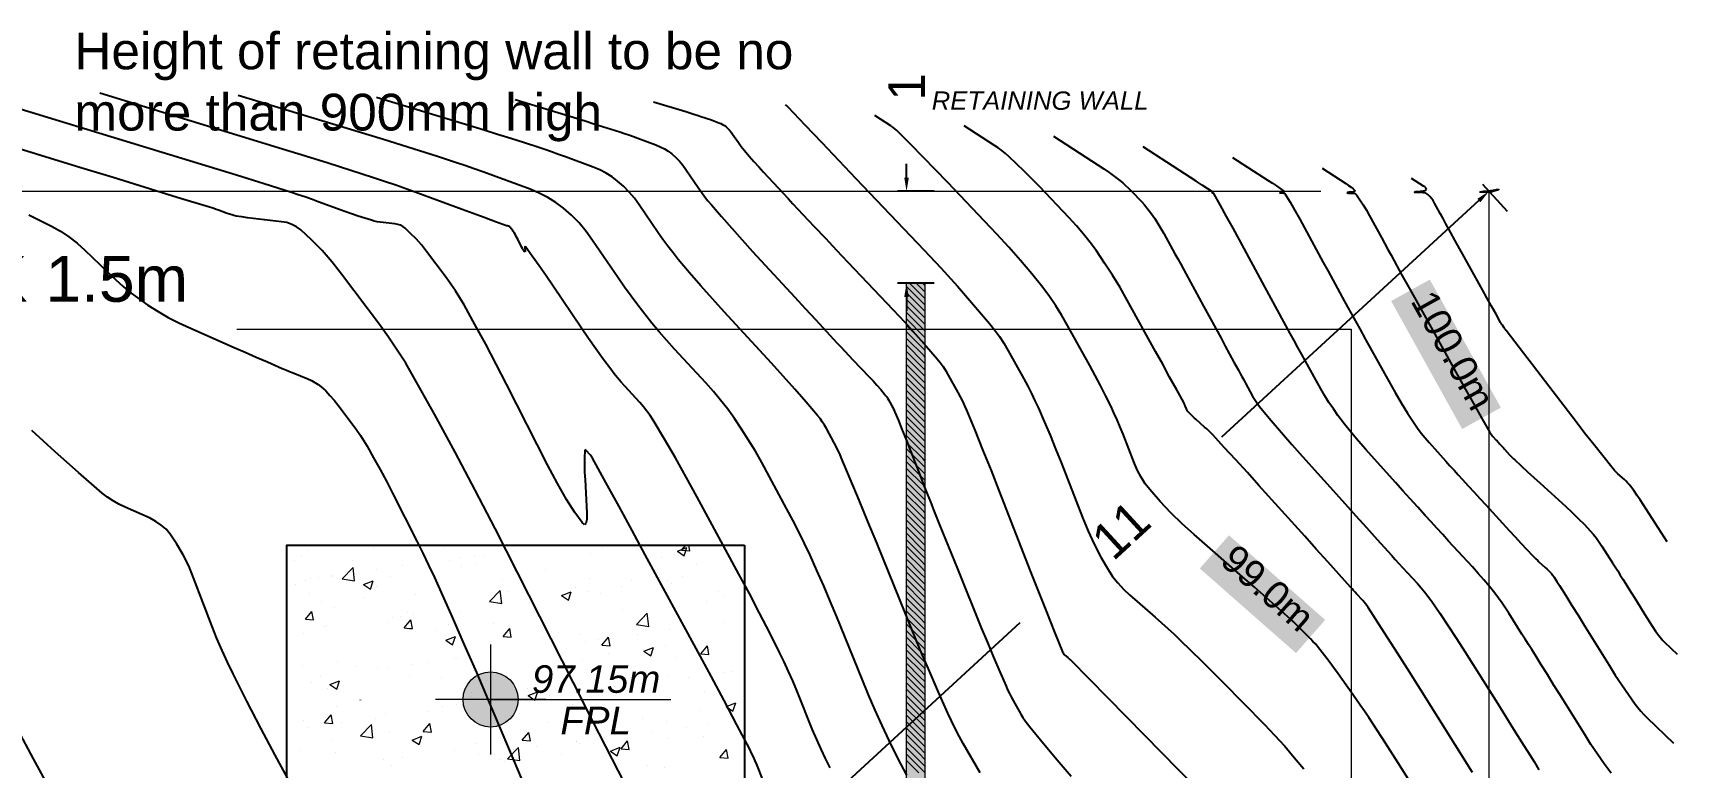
# Model space of a CAD drawing. Header units: metres. Extents: x -23 to 139, y -11 to 42.
# Drawn here: x 21.26 to 39.16, y 16.25 to 24.25 of the extents above; entities that cross this region are included whole.
import ezdxf

# ---------------------------------------------------------------- set-up
doc = ezdxf.new("R2010")
doc.units = ezdxf.units.M
doc.header["$LTSCALE"] = 96
doc.header["$MEASUREMENT"] = 0
doc.linetypes.add('Dash', pattern=[0.225, 0.15, -0.075])
doc.linetypes.add('Dash-Dot', pattern=[0.7, 0.4, -0.1, 0.1, -0.1])
for name, color, linetype, lineweight, true_color in [('01 Site Set - SITE LAYOUT', 7, 'Continuous', 18, 0x000000), ('CAD LAYER Presentation', 7, 'Continuous', 25, 0x000000), ('CAD LAYER Site', 7, 'Continuous', 25, 0x000000), ('Dimensions_ Site 1_200', 7, 'Continuous', 18, 0x000000), ('Terrain_ Boundary Setbacks', 1, 'Dash', 18, 0xff0000), ('Terrain_ Broundary CAD', 7, 'Dash-Dot', 18, 0x008000), ('Terrain_ Elevation Data', 9, 'Dash', 25, 0x808080), ('Walls_  Normal RETAINING', 7, 'Continuous', 0, 0x000000)]:
    doc.layers.add(name, color=color, linetype=linetype, lineweight=lineweight, true_color=true_color)
doc.dimstyles.new('DimensionStyle', dxfattribs={"dimtxt": 40, "dimasz": 150, "dimexe": 10, "dimexo": 3, "dimgap": 1.25, "dimtad": 1, "dimdec": 0, "dimzin": 12, "dimdsep": 46, "dimtxsty": 'Standard', "dimcen": 0.09, "dimadec": 0, "dimazin": 0, "dimtfac": 1, "dimtdec": 4, "dimtofl": 0, "dimtmove": 0, "dimatfit": 3, "dimfxl": 30, "dimfxlon": 1, "dimfrac": 2, "dimtolj": 1, "dimtzin": 0, "dimarcsym": 0})

# ---------------------------------------------------------------- blocks, each defined once
blk = doc.blocks.new('*D20')
at = {"layer": 'Defpoints', "color": 0, "transparency": 16777216}
for p in [(37.314, 22.301), (28.893, 15.37), (29.096, 15.149)]:
    blk.add_point(p, dxfattribs=at)
at = {"layer": 'Dimensions_ Site 1_200', "color": 0, "lineweight": -2, "transparency": 16777216}
for p, q in [((37.314, 22.301), (37.044, 22.595)), ((37.001, 22.42), (34.199, 19.843)), ((29.206, 15.251), (32.008, 17.828)), ((28.893, 15.37), (29.163, 15.076))]:
    blk.add_line(p, q, dxfattribs=at)
at = {"layer": 'Dimensions_ Site 1_200', "color": 0, "transparency": 16777216}
for points in [[(37.018, 22.402), (36.984, 22.438), (37.111, 22.522)], [(29.189, 15.269), (29.223, 15.233), (29.096, 15.149)]]:
    blk.add_solid(points, dxfattribs=at)
at = {"layer": 'Dimensions_ Site 1_200', "color": 0, "transparency": 16777216, "insert": (33.104, 18.835), "char_height": 0.4, "attachment_point": 5, "rotation": 42.6052}
blk.add_mtext('\\A1;11', dxfattribs=at)
blk = doc.blocks.new('*D27')
at = {"layer": 'Defpoints', "color": 0, "transparency": 16777216}
for p in [(30.771, 22.521), (31.071, 22.521), (31.071, 21.521)]:
    blk.add_point(p, dxfattribs=at)
at = {"layer": 'Dimensions_ Site 1_200', "color": 0, "lineweight": -2, "transparency": 16777216}
for p, q in [((30.771, 22.671), (30.771, 22.821)), ((31.071, 22.521), (30.671, 22.521)), ((31.071, 21.521), (30.671, 21.521)), ((30.771, 21.371), (30.771, 21.221))]:
    blk.add_line(p, q, dxfattribs=at)
at = {"layer": 'Dimensions_ Site 1_200', "color": 0, "transparency": 16777216}
for points in [[(30.746, 22.671), (30.796, 22.671), (30.771, 22.521)], [(30.796, 21.371), (30.746, 21.371), (30.771, 21.521)]]:
    blk.add_solid(points, dxfattribs=at)
at = {"layer": 'Dimensions_ Site 1_200', "color": 0, "transparency": 16777216, "insert": (30.771, 23.658), "char_height": 0.4, "attachment_point": 5, "rotation": 90}
blk.add_mtext('\\A1;1', dxfattribs=at)

msp = doc.modelspace()

# ---------------------------------------------------------------- linework, layer by layer
at = {"layer": '01 Site Set - SITE LAYOUT', "color": 18, "true_color": 0x000000, "transparency": 33554687}
for p, q in [((26.243, 17.589), (26.243, 16.389)), ((26.843, 16.989), (25.643, 16.989)), ((26.243, 16.989), (28.205, 16.989))]:
    msp.add_line(p, q, dxfattribs=at)
msp.add_circle((26.243, 16.989), 0.3, dxfattribs=at)
at = {"layer": '01 Site Set - SITE LAYOUT', "color": 7, "true_color": 0xffffff, "transparency": 33554687}
for points in [[(26.243, 16.989), (26.093, 17.249), (25.983, 17.139), (26.031, 17.202)], [(26.243, 16.989), (26.243, 17.289), (26.093, 17.249), (26.165, 17.279)], [(26.243, 16.989), (25.983, 17.139), (25.943, 16.989), (25.953, 17.067)], [(26.243, 16.989), (26.243, 16.689), (26.393, 16.73), (26.32, 16.7)], [(26.243, 16.989), (26.393, 16.73), (26.502, 16.839), (26.455, 16.777)], [(26.243, 16.989), (26.502, 16.839), (26.543, 16.989), (26.532, 16.912)]]:
    msp.add_solid(points, dxfattribs=at)
at = {"layer": '01 Site Set - SITE LAYOUT', "color": 18, "true_color": 0x000000, "transparency": 33554687}
for points in [[(26.243, 16.989), (26.393, 17.249), (26.243, 17.289), (26.32, 17.279)], [(26.243, 16.989), (26.502, 17.139), (26.393, 17.249), (26.455, 17.202)], [(26.243, 16.989), (26.543, 16.989), (26.502, 17.139), (26.532, 17.067)], [(26.243, 16.989), (25.943, 16.989), (25.983, 16.839), (25.953, 16.912)], [(26.243, 16.989), (25.983, 16.839), (26.093, 16.73), (26.031, 16.777)], [(26.243, 16.989), (26.093, 16.73), (26.243, 16.689), (26.165, 16.7)]]:
    msp.add_solid(points, dxfattribs=at)
at = {"layer": 'CAD LAYER Presentation', "color": 9, "lineweight": 0, "true_color": 0xb9b9b9, "transparency": 33554687}
for p, q in [((24.33, 18.669), (24.33, 18.669)), ((24.963, 18.669), (24.963, 18.669)), ((24.972, 18.647), (24.972, 18.647)), ((25.685, 18.669), (25.685, 18.669)), ((25.739, 18.635), (25.739, 18.635)), ((25.881, 18.669), (25.881, 18.669)), ((26.228, 18.669), (26.228, 18.669)), ((26.86, 18.669), (26.86, 18.669)), ((27.029, 18.669), (27.029, 18.669)), ((27.18, 18.669), (27.18, 18.669)), ((27.46, 18.644), (27.46, 18.644)), ((27.958, 18.669), (27.958, 18.669)), ((28.276, 18.603), (28.381, 18.643)), ((28.322, 18.614), (28.369, 18.669)), ((28.351, 18.552), (28.381, 18.643)), ((28.412, 18.606), (28.4, 18.669)), ((28.676, 18.669), (28.676, 18.669)), ((28.756, 18.618), (28.756, 18.618)), ((28.758, 18.669), (28.758, 18.669)), ((24.026, 18.466), (24.026, 18.466)), ((24.026, 18.435), (24.026, 18.435)), ((24.105, 18.497), (24.105, 18.497)), ((24.187, 18.559), (24.187, 18.559)), ((24.187, 18.559), (24.187, 18.559)), ((24.258, 18.614), (24.258, 18.614)), ((24.74, 18.498), (24.74, 18.498)), ((25.288, 18.446), (25.288, 18.446)), ((25.801, 18.507), (25.801, 18.507)), ((25.906, 18.529), (25.906, 18.529)), ((25.923, 18.435), (25.923, 18.435)), ((26.073, 18.551), (26.073, 18.551)), ((26.094, 18.473), (26.094, 18.473)), ((26.176, 18.557), (26.176, 18.557)), ((26.496, 18.599), (26.496, 18.599)), ((27.326, 18.576), (27.326, 18.576)), ((28.1, 18.539), (28.1, 18.539)), ((28.276, 18.603), (28.351, 18.552)), ((28.322, 18.614), (28.412, 18.606)), ((28.481, 18.457), (28.481, 18.457)), ((29.006, 18.459), (29.006, 18.459)), ((24.026, 18.298), (24.026, 18.298)), ((24.225, 18.283), (24.225, 18.283)), ((24.285, 18.308), (24.285, 18.308)), ((24.371, 18.319), (24.371, 18.319)), ((24.514, 18.338), (24.514, 18.338)), ((24.514, 18.338), (24.514, 18.338)), ((24.523, 18.332), (24.523, 18.332)), ((24.523, 18.332), (24.523, 18.332)), ((24.629, 18.302), (24.746, 18.424)), ((24.629, 18.302), (24.763, 18.282)), ((24.763, 18.281), (24.746, 18.424)), ((24.86, 18.239), (24.965, 18.279)), ((24.935, 18.189), (24.965, 18.279)), ((24.996, 18.401), (24.996, 18.401)), ((25.153, 18.33), (25.153, 18.33)), ((26.376, 18.298), (26.376, 18.298)), ((26.846, 18.406), (26.846, 18.406)), ((27.321, 18.301), (27.321, 18.301)), ((27.78, 18.287), (27.78, 18.287)), ((28.172, 18.28), (28.172, 18.28)), ((28.327, 18.331), (28.327, 18.331)), ((29.006, 18.39), (29.006, 18.39)), ((29.006, 18.374), (29.006, 18.374)), ((24.117, 18.24), (24.117, 18.24)), ((24.271, 18.138), (24.271, 18.138)), ((24.858, 18.104), (24.858, 18.104)), ((24.858, 18.104), (24.858, 18.104)), ((24.86, 18.239), (24.935, 18.189)), ((25.004, 18.215), (25.004, 18.215)), ((25.429, 18.131), (25.429, 18.131)), ((26.23, 18.054), (26.347, 18.176)), ((26.364, 18.033), (26.347, 18.176)), ((26.435, 18.161), (26.435, 18.161)), ((27.016, 18.119), (27.121, 18.159)), ((27.016, 18.119), (27.091, 18.069)), ((27.091, 18.069), (27.121, 18.159)), ((27.162, 18.204), (27.162, 18.204)), ((27.297, 18.165), (27.297, 18.165)), ((27.442, 18.145), (27.442, 18.145)), ((27.673, 18.214), (27.673, 18.214)), ((28.212, 18.25), (28.212, 18.25)), ((28.72, 18.165), (28.72, 18.165)), ((28.789, 18.12), (28.789, 18.12)), ((24.026, 17.95), (24.026, 17.95)), ((24.227, 17.862), (24.299, 17.948)), ((24.317, 17.854), (24.299, 17.948)), ((24.4, 18.059), (24.4, 18.059)), ((24.543, 17.991), (24.543, 17.991)), ((25.341, 17.936), (25.341, 17.936)), ((25.406, 17.916), (25.406, 17.916)), ((25.782, 17.965), (25.782, 17.965)), ((25.905, 17.936), (25.905, 17.936)), ((26.23, 18.054), (26.364, 18.033)), ((26.35, 18.04), (26.35, 18.04)), ((26.662, 18.032), (26.662, 18.032)), ((27.681, 17.972), (27.681, 17.972)), ((27.831, 17.806), (27.948, 17.927)), ((27.964, 17.785), (27.948, 17.927)), ((28.594, 18.058), (28.594, 18.058)), ((29.006, 17.983), (29.006, 17.983)), ((24.026, 17.821), (24.026, 17.821)), ((24.026, 17.734), (24.026, 17.734)), ((24.227, 17.862), (24.317, 17.854)), ((24.436, 17.78), (24.436, 17.78)), ((24.458, 17.791), (24.458, 17.791)), ((25.135, 17.83), (25.135, 17.83)), ((25.18, 17.886), (25.18, 17.886)), ((25.18, 17.886), (25.18, 17.886)), ((25.265, 17.897), (25.265, 17.897)), ((25.303, 17.768), (25.321, 17.79)), ((25.303, 17.768), (25.361, 17.763)), ((25.321, 17.79), (25.375, 17.854)), ((25.361, 17.763), (25.392, 17.76)), ((25.392, 17.76), (25.375, 17.854)), ((25.657, 17.735), (25.657, 17.735)), ((25.789, 17.802), (25.789, 17.802)), ((26.275, 17.817), (26.275, 17.817)), ((26.379, 17.674), (26.451, 17.76)), ((26.468, 17.666), (26.451, 17.76)), ((27.831, 17.806), (27.964, 17.785)), ((28.193, 17.751), (28.193, 17.751)), ((28.794, 17.822), (28.794, 17.822)), ((29.006, 17.889), (29.006, 17.889)), ((24.206, 17.706), (24.206, 17.706)), ((25.756, 17.635), (25.861, 17.675)), ((25.756, 17.635), (25.83, 17.585)), ((25.83, 17.585), (25.861, 17.675)), ((26.379, 17.674), (26.468, 17.666)), ((26.813, 17.662), (26.813, 17.662)), ((26.903, 17.573), (26.903, 17.573)), ((27.215, 17.695), (27.215, 17.695)), ((27.278, 17.623), (27.278, 17.623)), ((27.423, 17.645), (27.423, 17.645)), ((27.455, 17.579), (27.527, 17.666)), ((27.455, 17.579), (27.544, 17.572)), ((27.544, 17.572), (27.527, 17.666)), ((27.846, 17.697), (27.846, 17.697)), ((27.911, 17.515), (28.017, 17.555)), ((27.986, 17.465), (28.017, 17.555)), ((28.149, 17.576), (28.149, 17.576)), ((28.53, 17.485), (28.603, 17.572)), ((28.585, 17.566), (28.585, 17.566)), ((28.62, 17.477), (28.603, 17.571)), ((24.026, 17.514), (24.026, 17.514)), ((24.026, 17.465), (24.026, 17.465)), ((24.573, 17.399), (24.573, 17.399)), ((25.387, 17.374), (25.387, 17.374)), ((25.559, 17.396), (25.559, 17.396)), ((25.846, 17.434), (25.846, 17.434)), ((25.846, 17.434), (25.846, 17.434)), ((25.887, 17.437), (25.887, 17.437)), ((26.242, 17.486), (26.242, 17.486)), ((27.248, 17.416), (27.248, 17.416)), ((27.531, 17.493), (27.531, 17.493)), ((27.911, 17.515), (27.986, 17.465)), ((28.254, 17.447), (28.254, 17.447)), ((28.53, 17.485), (28.62, 17.477)), ((29.006, 17.403), (29.006, 17.403)), ((24.026, 17.345), (24.026, 17.345)), ((24.026, 17.194), (24.026, 17.194)), ((24.197, 17.357), (24.197, 17.357)), ((24.395, 17.243), (24.395, 17.243)), ((24.495, 17.151), (24.6, 17.192)), ((24.57, 17.101), (24.6, 17.192)), ((24.77, 17.347), (24.77, 17.347)), ((25.012, 17.324), (25.012, 17.324)), ((25.116, 17.331), (25.116, 17.331)), ((25.356, 17.247), (25.356, 17.247)), ((25.71, 17.225), (25.71, 17.225)), ((26.201, 17.193), (26.201, 17.193)), ((26.201, 17.193), (26.201, 17.193)), ((26.362, 17.277), (26.362, 17.277)), ((26.974, 17.3), (26.974, 17.3)), ((28.175, 17.251), (28.175, 17.251)), ((28.399, 17.23), (28.399, 17.23)), ((28.774, 17.28), (28.774, 17.28)), ((28.861, 17.291), (28.861, 17.291)), ((29.006, 17.31), (29.006, 17.31)), ((24.296, 17.173), (24.296, 17.173)), ((24.47, 17.107), (24.47, 17.107)), ((24.495, 17.151), (24.57, 17.101)), ((26.026, 17.023), (26.026, 17.023)), ((26.032, 17.063), (26.032, 17.063)), ((26.644, 17.106), (26.644, 17.106)), ((26.651, 17.031), (26.756, 17.072)), ((26.651, 17.031), (26.726, 16.981)), ((26.726, 16.981), (26.756, 17.072)), ((26.884, 17.031), (26.884, 17.031)), ((27.405, 17.146), (27.405, 17.146)), ((27.452, 17.106), (27.452, 17.106)), ((27.607, 17.087), (27.607, 17.087)), ((28.575, 17.073), (28.575, 17.073)), ((24.026, 16.979), (24.026, 16.979)), ((24.564, 16.907), (24.564, 16.907)), ((25.098, 16.832), (25.098, 16.832)), ((25.561, 16.857), (25.561, 16.857)), ((25.715, 16.917), (25.715, 16.917)), ((25.868, 16.937), (25.868, 16.937)), ((26.508, 16.982), (26.508, 16.982)), ((26.537, 16.965), (26.537, 16.965)), ((26.537, 16.965), (26.537, 16.965)), ((27.135, 16.939), (27.135, 16.939)), ((27.584, 16.983), (27.584, 16.983)), ((28.518, 16.864), (28.518, 16.864)), ((28.807, 16.911), (28.912, 16.951)), ((28.807, 16.911), (28.881, 16.861)), ((28.881, 16.861), (28.912, 16.951)), ((29.006, 16.918), (29.006, 16.918)), ((24.026, 16.655), (24.026, 16.655)), ((24.205, 16.755), (24.205, 16.755)), ((24.247, 16.684), (24.247, 16.684)), ((24.435, 16.734), (24.507, 16.82)), ((24.435, 16.734), (24.525, 16.726)), ((24.525, 16.726), (24.507, 16.82)), ((24.617, 16.733), (24.617, 16.733)), ((24.828, 16.593), (24.945, 16.715)), ((24.962, 16.572), (24.945, 16.714)), ((24.993, 16.782), (24.993, 16.782)), ((25.511, 16.639), (25.583, 16.726)), ((25.601, 16.632), (25.583, 16.726)), ((26.189, 16.698), (26.189, 16.698)), ((26.872, 16.737), (26.872, 16.737)), ((26.872, 16.737), (26.872, 16.737)), ((27.387, 16.647), (27.387, 16.647)), ((27.9, 16.782), (27.9, 16.782)), ((28.157, 16.752), (28.157, 16.752)), ((28.38, 16.688), (28.38, 16.688)), ((28.614, 16.719), (28.614, 16.719)), ((29.006, 16.771), (29.006, 16.771)), ((24.026, 16.562), (24.026, 16.562)), ((24.026, 16.494), (24.026, 16.494)), ((24.521, 16.553), (24.521, 16.553)), ((24.828, 16.593), (24.962, 16.572)), ((25.139, 16.636), (25.139, 16.636)), ((25.391, 16.547), (25.496, 16.588)), ((25.391, 16.547), (25.465, 16.497)), ((25.465, 16.497), (25.496, 16.588)), ((25.511, 16.639), (25.601, 16.632)), ((26.079, 16.513), (26.079, 16.513)), ((26.429, 16.344), (26.546, 16.466)), ((26.563, 16.324), (26.546, 16.466)), ((26.587, 16.545), (26.659, 16.631)), ((26.587, 16.545), (26.676, 16.537)), ((26.676, 16.537), (26.659, 16.631)), ((26.747, 16.473), (26.747, 16.473)), ((27.175, 16.532), (27.175, 16.532)), ((27.178, 16.53), (27.178, 16.53)), ((27.178, 16.53), (27.178, 16.53)), ((27.208, 16.509), (27.208, 16.509)), ((27.208, 16.509), (27.208, 16.509)), ((27.296, 16.577), (27.296, 16.577)), ((27.488, 16.571), (27.488, 16.571)), ((27.547, 16.427), (27.652, 16.468)), ((27.621, 16.377), (27.652, 16.468)), ((27.663, 16.451), (27.735, 16.537)), ((27.752, 16.443), (27.735, 16.537)), ((28.004, 16.639), (28.004, 16.639)), ((28.18, 16.562), (28.18, 16.562)), ((28.566, 16.581), (28.566, 16.581)), ((24.169, 16.431), (24.169, 16.431)), ((24.555, 16.415), (24.555, 16.415)), ((25.08, 16.332), (25.08, 16.332)), ((25.283, 16.362), (25.283, 16.362)), ((25.85, 16.438), (25.85, 16.438)), ((26.113, 16.39), (26.113, 16.39)), ((26.288, 16.392), (26.288, 16.392)), ((26.345, 16.332), (26.345, 16.332)), ((26.395, 16.312), (26.395, 16.312)), ((26.429, 16.344), (26.562, 16.324)), ((26.489, 16.439), (26.489, 16.439)), ((27.013, 16.394), (27.013, 16.394)), ((27.547, 16.427), (27.621, 16.377)), ((27.663, 16.451), (27.752, 16.443)), ((28.739, 16.357), (28.811, 16.443)), ((28.739, 16.357), (28.828, 16.349)), ((28.828, 16.349), (28.811, 16.443)), ((29.006, 16.433), (29.006, 16.433)), ((25.166, 16.265), (25.166, 16.265)), ((27.953, 16.272), (27.953, 16.272)), ((28.139, 16.253), (28.139, 16.253))]:
    msp.add_line(p, q, dxfattribs=at)
at = {"layer": 'CAD LAYER Presentation', "color": 18, "lineweight": 25, "true_color": 0x000000, "transparency": 33554687}
msp.add_lwpolyline([(29.006, 18.669), (29.006, 15.29), (24.026, 15.29), (24.026, 18.669)], close=True, dxfattribs=at)
at = {"layer": 'CAD LAYER Site', "color": 41, "true_color": 0xffd4aa, "transparency": 33554687}
msp.add_lwpolyline([(37.157, 22.535), (37.177, 22.537), (37.193, 22.539), (37.206, 22.54), (37.215, 22.54), (37.217, 22.54), (37.216, 22.538), (37.211, 22.536), (37.203, 22.534), (37.163, 22.521), (37.153, 22.518), (37.143, 22.516), (37.133, 22.514), (37.123, 22.512), (37.112, 22.511), (37.101, 22.51), (37.089, 22.51), (37.078, 22.51), (37.032, 22.511), (37.023, 22.512), (37.017, 22.512), (37.015, 22.513), (37.016, 22.514), (37.024, 22.516), (37.036, 22.519), (37.052, 22.521), (37.072, 22.524)], close=True, dxfattribs=at)
at = {"layer": 'CAD LAYER Site', "color": 1, "true_color": 0xff0000, "transparency": 33554687}
msp.add_lwpolyline([(24.822, 16.985), (24.823, 16.983)], dxfattribs=at)
at = {"layer": 'CAD LAYER Site', "color": 7, "true_color": 0xffffff, "transparency": 33554687}
for points in [[(37.24, 20.166), (36.819, 19.933), (36.467, 21.56), (36.046, 21.326)], [(35.328, 17.855), (35.01, 17.494), (34.281, 18.776), (33.963, 18.415)]]:
    msp.add_solid(points, dxfattribs=at)
at = {"layer": 'Terrain_ Boundary Setbacks', "transparency": 33554687}
msp.add_lwpolyline([(35.611, 21.021), (35.611, 3.902), (1.88, 3.902), (1.88, 21.021)], close=True, dxfattribs=at)
at = {"layer": 'Terrain_ Broundary CAD', "transparency": 33554687}
msp.add_lwpolyline([(-3.119, 22.521), (37.111, 22.521), (37.111, 2.402), (-3.119, 2.402)], close=True, dxfattribs=at)
at = {"layer": 'Terrain_ Elevation Data', "transparency": 33554687}
for points in [[(27.774, 15.94), (27.566, 16.344), (27.356, 16.754), (27.144, 17.17), (26.292, 18.85), (26.077, 19.268), (25.858, 19.682), (25.634, 20.094), (25.405, 20.502), (25.319, 20.649), (25.228, 20.792), (25.133, 20.933), (25.033, 21.071), (24.622, 21.618), (24.517, 21.751), (24.408, 21.875), (24.295, 21.992), (24.177, 22.101), (24.131, 22.135), (24.08, 22.161), (24.025, 22.18), (23.966, 22.19), (23.719, 22.217), (23.658, 22.224), (23.596, 22.232), (23.536, 22.242), (23.475, 22.252), (23.45, 22.257), (23.425, 22.263), (23.401, 22.271), (23.377, 22.279), (23.28, 22.315), (23.256, 22.323), (23.232, 22.332), (23.208, 22.34), (23.183, 22.347), (22.833, 22.455), (22.484, 22.563), (22.134, 22.67), (21.784, 22.777), (18.978, 23.633)], [(29.211, 16.108), (29.141, 16.28), (29.124, 16.322), (29.105, 16.364), (29.085, 16.406), (29.064, 16.447), (28.925, 16.712), (28.784, 16.977), (28.643, 17.241), (28.501, 17.505), (27.927, 18.563), (27.784, 18.827), (27.641, 19.09), (27.496, 19.352), (27.351, 19.615), (27.345, 19.626), (27.338, 19.637), (27.33, 19.647), (27.322, 19.657), (27.287, 19.696), (27.279, 19.703), (27.274, 19.705), (27.27, 19.703), (27.269, 19.695), (27.266, 19.623), (27.266, 19.547), (27.267, 19.465), (27.271, 19.379), (27.289, 19.022), (27.289, 18.949), (27.281, 18.906), (27.265, 18.895), (27.241, 18.914), (27.159, 19.025), (27.068, 19.166), (26.97, 19.339), (26.863, 19.542), (26.417, 20.421), (26.305, 20.639), (26.19, 20.855), (26.073, 21.071), (25.954, 21.284), (25.909, 21.361), (25.861, 21.436), (25.812, 21.509), (25.759, 21.581), (25.544, 21.867), (25.49, 21.937), (25.433, 22.002), (25.373, 22.063), (25.312, 22.12), (25.288, 22.137), (25.261, 22.151), (25.233, 22.161), (25.202, 22.166), (25.073, 22.18), (25.041, 22.184), (25.009, 22.19), (24.977, 22.197), (24.946, 22.205), (24.873, 22.227), (24.8, 22.25), (24.728, 22.275), (24.655, 22.301), (24.366, 22.408), (24.294, 22.434), (24.221, 22.459), (24.148, 22.484), (24.075, 22.507), (23.777, 22.602), (23.479, 22.695), (23.18, 22.788), (22.881, 22.879), (20.485, 23.611)], [(29.939, 16.243), (29.888, 16.346), (29.84, 16.449), (29.794, 16.554), (29.749, 16.659), (29.576, 17.085), (29.532, 17.19), (29.486, 17.295), (29.438, 17.399), (29.388, 17.502), (29.281, 17.716), (29.171, 17.929), (29.06, 18.142), (28.947, 18.353), (28.488, 19.199), (28.373, 19.409), (28.255, 19.618), (28.135, 19.824), (28.012, 20.029), (27.979, 20.08), (27.945, 20.128), (27.908, 20.175), (27.868, 20.22), (27.704, 20.398), (27.664, 20.443), (27.625, 20.489), (27.587, 20.535), (27.551, 20.583), (27.469, 20.694), (27.389, 20.805), (27.31, 20.917), (27.232, 21.031), (26.923, 21.488), (26.847, 21.6), (26.771, 21.708), (26.697, 21.813), (26.625, 21.914), (26.621, 21.918), (26.618, 21.919), (26.617, 21.916), (26.616, 21.909), (26.618, 21.874), (26.618, 21.866), (26.617, 21.862), (26.616, 21.861), (26.614, 21.862), (26.607, 21.871), (26.599, 21.883), (26.591, 21.897), (26.581, 21.915), (26.543, 21.991), (26.533, 22.01), (26.523, 22.029), (26.513, 22.047), (26.503, 22.066), (26.499, 22.073), (26.495, 22.079), (26.49, 22.085), (26.486, 22.092), (26.467, 22.116), (26.462, 22.122), (26.457, 22.128), (26.452, 22.133), (26.447, 22.138), (26.445, 22.14), (26.442, 22.141), (26.44, 22.142), (26.437, 22.142), (26.426, 22.144), (26.423, 22.144), (26.421, 22.145), (26.418, 22.145), (26.415, 22.146), (26.295, 22.19), (26.175, 22.234), (26.054, 22.278), (25.934, 22.322), (25.452, 22.501), (25.331, 22.544), (25.211, 22.587), (25.089, 22.629), (24.968, 22.669), (24.721, 22.749), (24.474, 22.827), (24.227, 22.905), (23.979, 22.981), (21.991, 23.588)], [(31.571, 16.19), (31.387, 16.511), (31.343, 16.591), (31.3, 16.672), (31.259, 16.755), (31.22, 16.838), (31.119, 17.068), (31.019, 17.298), (30.921, 17.529), (30.826, 17.761), (30.446, 18.695), (30.351, 18.928), (30.255, 19.16), (30.158, 19.391), (30.06, 19.623), (30.043, 19.663), (30.024, 19.703), (30.004, 19.742), (29.984, 19.781), (29.9, 19.937), (29.878, 19.975), (29.854, 20.012), (29.829, 20.047), (29.801, 20.081), (29.679, 20.225), (29.555, 20.368), (29.429, 20.51), (29.301, 20.65), (28.786, 21.21), (28.658, 21.35), (28.532, 21.492), (28.408, 21.635), (28.286, 21.779), (28.229, 21.85), (28.173, 21.922), (28.119, 21.995), (28.067, 22.07), (27.862, 22.372), (27.809, 22.445), (27.752, 22.513), (27.691, 22.575), (27.626, 22.633), (27.565, 22.679), (27.5, 22.719), (27.431, 22.754), (27.358, 22.785), (27.058, 22.896), (26.983, 22.923), (26.907, 22.95), (26.832, 22.976), (26.756, 23.001), (26.611, 23.048), (26.465, 23.094), (26.32, 23.14), (26.174, 23.185), (25.003, 23.542)], [(26.509, 23.519), (27.271, 23.287), (27.366, 23.257), (27.461, 23.228), (27.556, 23.198), (27.65, 23.167), (27.7, 23.15), (27.749, 23.134), (27.798, 23.116), (27.847, 23.099), (28.042, 23.026), (28.09, 23.006), (28.135, 22.983), (28.177, 22.957), (28.217, 22.927), (28.259, 22.89), (28.299, 22.849), (28.336, 22.805), (28.37, 22.758), (28.504, 22.561), (28.538, 22.512), (28.573, 22.465), (28.609, 22.418), (28.647, 22.373), (28.757, 22.245), (28.868, 22.118), (28.981, 21.992), (29.095, 21.867), (29.554, 21.368), (29.669, 21.244), (29.784, 21.12), (29.898, 20.996), (30.013, 20.872), (30.057, 20.826), (30.1, 20.779), (30.144, 20.733), (30.187, 20.687), (30.363, 20.502), (30.406, 20.456), (30.449, 20.409), (30.49, 20.362), (30.531, 20.314), (30.543, 20.299), (30.555, 20.284), (30.565, 20.268), (30.575, 20.251), (30.612, 20.184), (30.621, 20.167), (30.63, 20.15), (30.638, 20.132), (30.645, 20.115), (30.682, 20.027), (30.717, 19.939), (30.753, 19.85), (30.787, 19.762), (30.926, 19.406), (30.96, 19.317), (30.995, 19.228), (31.03, 19.14), (31.066, 19.052), (31.13, 18.891), (31.194, 18.731), (31.259, 18.571), (31.324, 18.411), (31.585, 17.768), (31.651, 17.609), (31.717, 17.449), (31.785, 17.29), (31.854, 17.132), (31.871, 17.093), (31.89, 17.055), (31.91, 17.017), (31.931, 16.979), (32.016, 16.83), (32.038, 16.793), (32.061, 16.758), (32.086, 16.723), (32.113, 16.69), (32.261, 16.51), (32.411, 16.331), (32.562, 16.154)], [(28.015, 23.496), (28.369, 23.389), (28.413, 23.375), (28.457, 23.361), (28.501, 23.347), (28.544, 23.333), (28.567, 23.325), (28.59, 23.318), (28.613, 23.31), (28.636, 23.301), (28.726, 23.268), (28.748, 23.259), (28.769, 23.248), (28.789, 23.236), (28.807, 23.222), (28.827, 23.205), (28.845, 23.186), (28.862, 23.165), (28.878, 23.143), (28.94, 23.052), (28.956, 23.029), (28.972, 23.007), (28.989, 22.986), (29.007, 22.965), (29.058, 22.905), (29.109, 22.846), (29.162, 22.788), (29.214, 22.73), (29.428, 22.499), (29.481, 22.441), (29.534, 22.384), (29.588, 22.326), (29.641, 22.269), (29.764, 22.139), (29.887, 22.009), (30.01, 21.879), (30.133, 21.749), (30.627, 21.229), (30.749, 21.099), (30.869, 20.967), (30.987, 20.833), (31.103, 20.698), (31.136, 20.656), (31.168, 20.613), (31.197, 20.568), (31.224, 20.521), (31.33, 20.331), (31.355, 20.284), (31.379, 20.235), (31.402, 20.186), (31.424, 20.137), (31.514, 19.919), (31.603, 19.701), (31.691, 19.482), (31.777, 19.262), (32.12, 18.38), (32.206, 18.16), (32.293, 17.942), (32.381, 17.723), (32.47, 17.506), (32.475, 17.497), (32.48, 17.488), (32.487, 17.48), (32.495, 17.472), (32.527, 17.444), (32.535, 17.437), (32.542, 17.43), (32.55, 17.423), (32.558, 17.415), (32.758, 17.212), (32.959, 17.009), (33.16, 16.805), (33.36, 16.602), (34.164, 15.785)], [(29.449, 23.461), (29.47, 23.448), (29.473, 23.446), (29.475, 23.444), (29.478, 23.442), (29.48, 23.44), (29.665, 23.246), (29.85, 23.051), (30.035, 22.857), (30.22, 22.662), (30.962, 21.881), (31.145, 21.686), (31.325, 21.487), (31.501, 21.286), (31.674, 21.083), (31.73, 21.014), (31.781, 20.942), (31.829, 20.868), (31.874, 20.791), (32.047, 20.479), (32.09, 20.4), (32.13, 20.321), (32.169, 20.241), (32.206, 20.161), (32.27, 20.014), (32.333, 19.866), (32.393, 19.718), (32.453, 19.569), (32.686, 18.969), (32.747, 18.822), (32.814, 18.678), (32.886, 18.539), (32.965, 18.403), (33.014, 18.328), (33.07, 18.258), (33.131, 18.191), (33.198, 18.128), (33.477, 17.885), (33.546, 17.824), (33.615, 17.762), (33.683, 17.699), (33.75, 17.635), (33.866, 17.523), (33.982, 17.409), (34.096, 17.295), (34.21, 17.18), (34.666, 16.717), (34.778, 16.6), (34.887, 16.48), (34.992, 16.358), (35.095, 16.233)], [(36.933, 16.194), (36.366, 17.096), (36.225, 17.321), (36.082, 17.545), (35.939, 17.768), (35.795, 17.991), (35.782, 18.011), (35.767, 18.03), (35.752, 18.049), (35.736, 18.067), (35.67, 18.139), (35.653, 18.157), (35.637, 18.175), (35.62, 18.193), (35.604, 18.211), (35.479, 18.349), (35.355, 18.488), (35.23, 18.626), (35.106, 18.765), (34.606, 19.32), (34.481, 19.458), (34.356, 19.596), (34.23, 19.733), (34.104, 19.869), (34.083, 19.892), (34.061, 19.913), (34.039, 19.934), (34.016, 19.954), (33.923, 20.035), (33.901, 20.055), (33.879, 20.076), (33.857, 20.098), (33.837, 20.119), (33.831, 20.126), (33.826, 20.134), (33.821, 20.142), (33.817, 20.151), (33.804, 20.186), (33.8, 20.195), (33.796, 20.203), (33.792, 20.212), (33.788, 20.22), (33.712, 20.36), (33.635, 20.499), (33.559, 20.638), (33.482, 20.777), (33.173, 21.335), (33.095, 21.473), (33.012, 21.608), (32.927, 21.74), (32.838, 21.871), (32.769, 21.965), (32.697, 22.056), (32.621, 22.145), (32.542, 22.231), (32.217, 22.573), (32.136, 22.657), (32.053, 22.74), (31.969, 22.821), (31.883, 22.901), (31.847, 22.933), (31.809, 22.964), (31.769, 22.993), (31.729, 23.02), (31.397, 23.235)], [(32.372, 23.12), (32.858, 22.805), (32.918, 22.765), (32.977, 22.724), (33.036, 22.682), (33.093, 22.638), (33.125, 22.612), (33.156, 22.585), (33.187, 22.556), (33.216, 22.527), (33.332, 22.405), (33.36, 22.374), (33.387, 22.342), (33.413, 22.309), (33.437, 22.276), (33.472, 22.223), (33.506, 22.17), (33.539, 22.116), (33.57, 22.061), (33.693, 21.839), (33.724, 21.784), (33.755, 21.728), (33.785, 21.673), (33.816, 21.617), (33.863, 21.53), (33.91, 21.443), (33.957, 21.356), (34.005, 21.269), (34.194, 20.921), (34.241, 20.834), (34.288, 20.747), (34.335, 20.66), (34.383, 20.573), (34.402, 20.538), (34.421, 20.503), (34.441, 20.468), (34.46, 20.433), (34.538, 20.292), (34.558, 20.257), (34.58, 20.224), (34.603, 20.191), (34.628, 20.16), (34.739, 20.027), (34.851, 19.896), (34.965, 19.765), (35.08, 19.635), (35.545, 19.118), (35.662, 18.989), (35.778, 18.86), (35.894, 18.731), (36.01, 18.602), (36.05, 18.558), (36.09, 18.514), (36.131, 18.47), (36.171, 18.426), (36.333, 18.25), (36.372, 18.205), (36.41, 18.16), (36.447, 18.113), (36.481, 18.065), (36.575, 17.928), (36.668, 17.791), (36.758, 17.652), (36.847, 17.512), (37.202, 16.948), (37.29, 16.807), (37.378, 16.667), (37.466, 16.526), (37.554, 16.385), (37.605, 16.305), (37.655, 16.224)], [(38.441, 16.187), (38.365, 16.289), (38.292, 16.393), (38.221, 16.499), (38.153, 16.606), (37.882, 17.042), (37.815, 17.15), (37.747, 17.259), (37.679, 17.367), (37.612, 17.475), (37.577, 17.532), (37.541, 17.588), (37.506, 17.645), (37.47, 17.701), (37.328, 17.928), (37.292, 17.983), (37.255, 18.038), (37.216, 18.092), (37.175, 18.145), (37.116, 18.218), (37.055, 18.291), (36.993, 18.362), (36.93, 18.433), (36.672, 18.713), (36.608, 18.783), (36.544, 18.853), (36.48, 18.923), (36.416, 18.993), (36.335, 19.083), (36.254, 19.172), (36.174, 19.261), (36.093, 19.351), (35.77, 19.71), (35.691, 19.801), (35.614, 19.893), (35.539, 19.986), (35.466, 20.082), (35.417, 20.151), (35.369, 20.222), (35.324, 20.295), (35.281, 20.369), (35.114, 20.671), (35.072, 20.746), (35.031, 20.821), (34.989, 20.896), (34.948, 20.972), (34.879, 21.099), (34.809, 21.226), (34.74, 21.353), (34.671, 21.481), (34.394, 21.992), (34.325, 22.119), (34.255, 22.246), (34.186, 22.372), (34.116, 22.498), (34.114, 22.499), (34.113, 22.501), (34.111, 22.501), (34.109, 22.502), (34.101, 22.502), (34.099, 22.502), (34.098, 22.502), (34.097, 22.502), (34.097, 22.502), (34.097, 22.502), (34.098, 22.503), (34.099, 22.503), (34.101, 22.503), (34.11, 22.504), (34.111, 22.505), (34.112, 22.505), (34.112, 22.506), (34.111, 22.507), (34.05, 22.548), (33.988, 22.589), (33.925, 22.63), (33.861, 22.672), (33.346, 23.005)], [(34.32, 22.89), (34.707, 22.64), (34.753, 22.61), (34.797, 22.579), (34.839, 22.55), (34.877, 22.521), (34.88, 22.518), (34.88, 22.515), (34.877, 22.513), (34.872, 22.512), (34.844, 22.508), (34.838, 22.507), (34.834, 22.507), (34.831, 22.506), (34.83, 22.505), (34.831, 22.505), (34.833, 22.504), (34.838, 22.504), (34.844, 22.504), (34.871, 22.503), (34.877, 22.502), (34.883, 22.5), (34.887, 22.496), (34.891, 22.491), (34.945, 22.402), (34.999, 22.311), (35.051, 22.219), (35.102, 22.125), (35.307, 21.747), (35.359, 21.652), (35.41, 21.558), (35.461, 21.464), (35.513, 21.37), (35.576, 21.255), (35.64, 21.139), (35.704, 21.024), (35.768, 20.909), (36.024, 20.446), (36.089, 20.332), (36.156, 20.219), (36.225, 20.107), (36.296, 19.997), (36.334, 19.942), (36.374, 19.888), (36.416, 19.836), (36.46, 19.785), (36.641, 19.584), (36.686, 19.534), (36.731, 19.484), (36.776, 19.434), (36.822, 19.384), (36.885, 19.315), (36.949, 19.245), (37.012, 19.176), (37.076, 19.106), (37.331, 18.829), (37.395, 18.759), (37.459, 18.691), (37.523, 18.622), (37.588, 18.554), (37.604, 18.537), (37.621, 18.521), (37.638, 18.505), (37.655, 18.489), (37.724, 18.426), (37.741, 18.41), (37.758, 18.394), (37.774, 18.377), (37.79, 18.361), (37.798, 18.351), (37.807, 18.34), (37.814, 18.33), (37.822, 18.319), (37.85, 18.274), (37.857, 18.263), (37.864, 18.252), (37.871, 18.241), (37.878, 18.23), (37.946, 18.122), (38.013, 18.013), (38.08, 17.905), (38.148, 17.796), (38.418, 17.362), (38.486, 17.254), (38.556, 17.148), (38.628, 17.043), (38.702, 16.939), (38.731, 16.9), (38.763, 16.862), (38.797, 16.825), (38.832, 16.79), (39.121, 16.513)], [(39.049, 18.704), (38.788, 19.113), (38.755, 19.163), (38.721, 19.213), (38.687, 19.262), (38.651, 19.311), (38.636, 19.33), (38.62, 19.348), (38.604, 19.365), (38.586, 19.382), (38.514, 19.447), (38.496, 19.464), (38.479, 19.481), (38.463, 19.499), (38.447, 19.518), (38.35, 19.64), (38.253, 19.763), (38.156, 19.886), (38.061, 20.01), (37.678, 20.508), (37.583, 20.632), (37.488, 20.757), (37.393, 20.881), (37.298, 21.006), (37.293, 21.013), (37.287, 21.02), (37.282, 21.027), (37.277, 21.034), (37.257, 21.064), (37.252, 21.071), (37.247, 21.078), (37.243, 21.086), (37.238, 21.094), (37.188, 21.183), (37.138, 21.272), (37.089, 21.361), (37.039, 21.45), (36.84, 21.809), (36.79, 21.898), (36.741, 21.988), (36.691, 22.077), (36.642, 22.166), (36.627, 22.194), (36.611, 22.223), (36.596, 22.251), (36.581, 22.279), (36.519, 22.392), (36.504, 22.419), (36.486, 22.443), (36.467, 22.466), (36.447, 22.486), (36.436, 22.494), (36.423, 22.5), (36.409, 22.504), (36.394, 22.506), (36.329, 22.508), (36.314, 22.509), (36.304, 22.509), (36.298, 22.51), (36.297, 22.512), (36.299, 22.513), (36.305, 22.515), (36.315, 22.517), (36.33, 22.519), (36.396, 22.527), (36.411, 22.53), (36.421, 22.534), (36.427, 22.538), (36.43, 22.543), (36.428, 22.551), (36.422, 22.559), (36.412, 22.568), (36.398, 22.578), (36.269, 22.661)], [(21.215, 22.265), (21.462, 22.141), (21.56, 22.086), (21.653, 22.024), (21.742, 21.955), (21.827, 21.88), (22.159, 21.562), (22.243, 21.485), (22.33, 21.413), (22.42, 21.345), (22.513, 21.281), (22.623, 21.213), (22.735, 21.148), (22.851, 21.089), (22.97, 21.034), (23.452, 20.821), (23.572, 20.768), (23.693, 20.715), (23.813, 20.663), (23.934, 20.611), (23.973, 20.593), (24.013, 20.577), (24.053, 20.56), (24.094, 20.544), (24.255, 20.479), (24.294, 20.461), (24.331, 20.441), (24.366, 20.418), (24.399, 20.392), (24.448, 20.347), (24.494, 20.299), (24.539, 20.248), (24.581, 20.195), (24.747, 19.974), (24.787, 19.919), (24.826, 19.862), (24.862, 19.805), (24.898, 19.746), (24.97, 19.62), (25.04, 19.492), (25.109, 19.364), (25.176, 19.234), (25.441, 18.712), (25.506, 18.581), (25.569, 18.45), (25.631, 18.318), (25.692, 18.185), (25.825, 17.885), (25.957, 17.584), (26.088, 17.283), (26.216, 16.981), (26.73, 15.768)], [(21.442, 16.024), (21.269, 16.342), (21.097, 16.661)]]:
    msp.add_lwpolyline(points, dxfattribs=at)
at = {"layer": 'Terrain_ Elevation Data', "color": 11, "true_color": 0xff8040, "transparency": 33554687}
for points in [[(30.775, 16.165), (30.708, 16.289), (30.644, 16.415), (30.582, 16.542), (30.505, 16.707), (30.43, 16.874), (30.358, 17.041), (30.288, 17.21), (30.011, 17.89), (29.941, 18.059), (29.87, 18.227), (29.796, 18.394), (29.72, 18.56), (29.659, 18.688), (29.597, 18.815), (29.532, 18.942), (29.465, 19.067), (29.194, 19.568), (29.125, 19.692), (29.052, 19.813), (28.976, 19.932), (28.897, 20.048), (28.824, 20.149), (28.747, 20.246), (28.668, 20.342), (28.585, 20.435), (28.245, 20.804), (28.161, 20.897), (28.079, 20.991), (27.999, 21.086), (27.921, 21.183), (27.846, 21.28), (27.772, 21.378), (27.701, 21.478), (27.631, 21.579), (27.354, 21.987), (27.283, 22.085), (27.206, 22.176), (27.123, 22.261), (27.036, 22.338), (26.953, 22.4), (26.866, 22.455), (26.773, 22.502), (26.675, 22.543), (26.269, 22.693), (26.168, 22.73), (26.066, 22.766), (25.964, 22.801), (25.862, 22.835), (25.666, 22.898), (25.47, 22.961), (25.273, 23.022), (25.076, 23.083), (23.497, 23.565)], [(36.251, 16.095), (36.118, 16.304), (35.984, 16.513), (35.849, 16.721), (35.804, 16.791), (35.757, 16.86), (35.71, 16.928), (35.662, 16.996), (35.469, 17.268), (35.42, 17.336), (35.371, 17.402), (35.321, 17.468), (35.27, 17.534), (35.246, 17.564), (35.221, 17.593), (35.195, 17.621), (35.168, 17.649), (35.061, 17.758), (35.033, 17.785), (35.006, 17.812), (34.978, 17.838), (34.95, 17.864), (34.82, 17.98), (34.689, 18.095), (34.559, 18.21), (34.428, 18.325), (33.901, 18.784), (33.772, 18.9), (33.649, 19.021), (33.532, 19.145), (33.42, 19.273), (33.369, 19.338), (33.325, 19.408), (33.285, 19.481), (33.252, 19.558), (33.128, 19.876), (33.097, 19.955), (33.064, 20.033), (33.029, 20.11), (32.993, 20.187), (32.938, 20.298), (32.882, 20.408), (32.824, 20.517), (32.765, 20.626), (32.524, 21.061), (32.462, 21.168), (32.396, 21.273), (32.327, 21.374), (32.253, 21.473), (32.134, 21.622), (32.01, 21.769), (31.883, 21.913), (31.752, 22.055), (31.219, 22.616), (31.086, 22.755), (30.952, 22.894), (30.817, 23.031), (30.681, 23.167), (30.662, 23.185), (30.642, 23.202), (30.621, 23.218), (30.6, 23.232), (30.424, 23.346)], [(35.296, 22.772), (35.553, 22.605), (35.583, 22.585), (35.609, 22.566), (35.631, 22.547), (35.649, 22.53), (35.651, 22.525), (35.65, 22.521), (35.644, 22.518), (35.635, 22.516), (35.588, 22.51), (35.577, 22.508), (35.57, 22.507), (35.566, 22.506), (35.564, 22.505), (35.565, 22.504), (35.57, 22.503), (35.577, 22.503), (35.587, 22.502), (35.633, 22.501), (35.644, 22.5), (35.653, 22.496), (35.662, 22.49), (35.669, 22.483), (35.706, 22.429), (35.743, 22.373), (35.778, 22.315), (35.812, 22.255), (35.945, 22.009), (35.978, 21.948), (36.011, 21.887), (36.045, 21.826), (36.078, 21.765), (36.164, 21.609), (36.25, 21.454), (36.336, 21.298), (36.422, 21.143), (36.768, 20.52), (36.854, 20.365), (36.941, 20.21), (37.029, 20.056), (37.117, 19.902), (37.125, 19.89), (37.133, 19.878), (37.141, 19.867), (37.151, 19.856), (37.189, 19.813), (37.199, 19.803), (37.208, 19.792), (37.218, 19.782), (37.227, 19.771), (37.241, 19.756), (37.254, 19.741), (37.268, 19.727), (37.281, 19.712), (37.336, 19.653), (37.349, 19.638), (37.363, 19.624), (37.377, 19.61), (37.392, 19.596), (37.461, 19.532), (37.53, 19.468), (37.599, 19.405), (37.668, 19.342), (37.948, 19.089), (38.016, 19.025), (38.083, 18.959), (38.149, 18.893), (38.212, 18.825), (38.247, 18.785), (38.28, 18.744), (38.311, 18.701), (38.34, 18.657), (38.455, 18.477), (38.483, 18.433), (38.512, 18.388), (38.54, 18.343), (38.568, 18.298), (38.6, 18.247), (38.633, 18.195), (38.665, 18.144), (38.697, 18.092), (38.825, 17.886), (38.858, 17.835), (38.891, 17.784), (38.925, 17.734), (38.96, 17.685), (38.974, 17.666), (38.989, 17.648), (39.005, 17.631), (39.022, 17.614), (39.159, 17.482)], [(24.058, 16.09), (23.899, 16.382), (23.743, 16.676), (23.59, 16.971), (23.44, 17.268), (23.379, 17.395), (23.32, 17.523), (23.265, 17.653), (23.213, 17.784), (23.01, 18.314), (22.957, 18.442), (22.896, 18.564), (22.828, 18.68), (22.754, 18.79), (22.71, 18.842), (22.659, 18.888), (22.601, 18.928), (22.537, 18.961), (22.264, 19.081), (22.198, 19.114), (22.135, 19.15), (22.074, 19.191), (22.016, 19.236), (21.758, 19.458), (21.503, 19.685), (21.251, 19.916)]]:
    msp.add_lwpolyline(points, dxfattribs=at)
at = {"layer": 'Walls_  Normal RETAINING', "color": 31, "lineweight": 0, "true_color": 0xdac294, "transparency": 33554687}
for p, q in [((30.771, 21.485), (30.968, 21.288)), ((30.968, 21.357), (30.804, 21.521)), ((30.875, 21.521), (30.969, 21.427)), ((30.97, 21.497), (30.946, 21.521)), ((30.97, 21.497), (30.971, 21.497)), ((30.967, 21.218), (30.771, 21.414)), ((30.966, 21.148), (30.771, 21.343)), ((30.968, 21.357), (30.971, 21.355)), ((30.971, 21.426), (30.969, 21.427)), ((30.771, 21.273), (30.965, 21.078)), ((30.964, 21.008), (30.771, 21.202)), ((30.771, 21.131), (30.963, 20.938)), ((30.966, 21.148), (30.971, 21.143)), ((30.967, 21.218), (30.971, 21.214)), ((30.971, 21.285), (30.968, 21.288)), ((30.962, 20.869), (30.771, 21.06)), ((30.771, 20.99), (30.961, 20.799)), ((30.964, 21.008), (30.971, 21.002)), ((30.971, 21.073), (30.965, 21.078)), ((30.961, 20.729), (30.771, 20.919)), ((30.96, 20.659), (30.771, 20.848)), ((30.771, 20.778), (30.959, 20.589)), ((30.971, 20.79), (30.961, 20.799)), ((30.962, 20.869), (30.971, 20.86)), ((30.971, 20.931), (30.963, 20.938)), ((30.958, 20.519), (30.771, 20.707)), ((30.771, 20.636), (30.957, 20.45)), ((30.971, 20.578), (30.959, 20.589)), ((30.96, 20.659), (30.971, 20.648)), ((30.971, 20.719), (30.961, 20.729)), ((30.956, 20.38), (30.771, 20.565)), ((30.771, 20.495), (30.955, 20.31)), ((30.771, 20.424), (30.955, 20.24)), ((30.971, 20.436), (30.957, 20.45)), ((30.958, 20.519), (30.971, 20.507)), ((30.954, 20.17), (30.771, 20.353)), ((30.771, 20.283), (30.953, 20.1)), ((30.971, 20.295), (30.955, 20.31)), ((30.971, 20.224), (30.955, 20.24)), ((30.956, 20.38), (30.971, 20.365)), ((30.952, 20.031), (30.771, 20.212)), ((30.771, 20.141), (30.951, 19.961)), ((30.95, 19.891), (30.771, 20.07)), ((30.971, 20.083), (30.953, 20.1)), ((30.954, 20.17), (30.971, 20.153)), ((30.949, 19.821), (30.771, 20)), ((30.771, 19.929), (30.948, 19.751)), ((30.95, 19.891), (30.971, 19.87)), ((30.971, 19.941), (30.951, 19.961)), ((30.952, 20.031), (30.971, 20.012)), ((30.948, 19.681), (30.771, 19.858)), ((30.771, 19.788), (30.947, 19.611)), ((30.946, 19.542), (30.771, 19.717)), ((30.971, 19.729), (30.948, 19.751)), ((30.949, 19.821), (30.971, 19.8)), ((30.771, 19.646), (30.945, 19.472)), ((30.771, 19.575), (30.944, 19.402)), ((30.946, 19.542), (30.971, 19.517)), ((30.971, 19.588), (30.947, 19.611)), ((30.948, 19.681), (30.971, 19.658)), ((30.943, 19.332), (30.771, 19.505)), ((30.771, 19.434), (30.942, 19.262)), ((30.941, 19.192), (30.771, 19.363)), ((30.943, 19.332), (30.971, 19.305)), ((30.971, 19.375), (30.944, 19.402)), ((30.971, 19.446), (30.945, 19.472)), ((30.771, 19.293), (30.941, 19.123)), ((30.94, 19.053), (30.771, 19.222)), ((30.771, 19.151), (30.939, 18.983)), ((30.941, 19.192), (30.971, 19.163)), ((30.971, 19.234), (30.942, 19.262)), ((30.771, 19.08), (30.938, 18.913)), ((30.937, 18.843), (30.771, 19.01)), ((30.971, 18.951), (30.939, 18.983)), ((30.94, 19.053), (30.971, 19.022)), ((30.971, 19.093), (30.941, 19.123)), ((30.771, 18.939), (30.936, 18.773)), ((30.935, 18.704), (30.771, 18.868)), ((30.771, 18.798), (30.934, 18.634)), ((30.937, 18.843), (30.971, 18.81)), ((30.971, 18.88), (30.938, 18.913)), ((30.934, 18.564), (30.771, 18.727)), ((30.933, 18.494), (30.771, 18.656)), ((30.971, 18.598), (30.934, 18.634)), ((30.935, 18.704), (30.971, 18.668)), ((30.971, 18.739), (30.936, 18.773)), ((30.771, 18.586), (30.932, 18.424)), ((30.931, 18.354), (30.771, 18.515)), ((30.771, 18.444), (30.93, 18.285)), ((30.933, 18.494), (30.971, 18.456)), ((30.934, 18.564), (30.971, 18.527)), ((30.929, 18.215), (30.771, 18.373)), ((30.771, 18.303), (30.928, 18.145)), ((30.971, 18.244), (30.93, 18.285)), ((30.931, 18.354), (30.971, 18.315)), ((30.971, 18.386), (30.932, 18.424)), ((30.927, 18.075), (30.771, 18.232)), ((30.927, 18.005), (30.771, 18.161)), ((30.771, 18.091), (30.926, 17.935)), ((30.971, 18.103), (30.928, 18.145)), ((30.929, 18.215), (30.971, 18.173)), ((30.925, 17.866), (30.771, 18.02)), ((30.771, 17.949), (30.924, 17.796)), ((30.971, 17.891), (30.926, 17.935)), ((30.927, 18.075), (30.971, 18.032)), ((30.927, 18.005), (30.971, 17.961)), ((30.923, 17.726), (30.771, 17.878)), ((30.771, 17.808), (30.922, 17.656)), ((30.771, 17.737), (30.921, 17.586)), ((30.923, 17.726), (30.971, 17.678)), ((30.971, 17.749), (30.924, 17.796)), ((30.925, 17.866), (30.971, 17.82)), ((30.92, 17.516), (30.771, 17.666)), ((30.771, 17.596), (30.92, 17.446)), ((30.971, 17.537), (30.921, 17.586)), ((30.971, 17.608), (30.922, 17.656)), ((30.919, 17.377), (30.771, 17.525)), ((30.771, 17.454), (30.918, 17.307)), ((30.917, 17.237), (30.771, 17.383)), ((30.919, 17.377), (30.971, 17.325)), ((30.92, 17.516), (30.971, 17.466)), ((30.971, 17.396), (30.92, 17.446)), ((30.916, 17.167), (30.771, 17.313)), ((30.771, 17.242), (30.915, 17.097)), ((30.917, 17.237), (30.971, 17.183)), ((30.971, 17.254), (30.918, 17.307)), ((30.914, 17.027), (30.771, 17.171)), ((30.771, 17.101), (30.913, 16.958)), ((30.913, 16.888), (30.771, 17.03)), ((30.914, 17.027), (30.971, 16.971)), ((30.971, 17.042), (30.915, 17.097)), ((30.916, 17.167), (30.971, 17.113)), ((30.771, 16.959), (30.912, 16.818)), ((30.771, 16.888), (30.911, 16.748)), ((30.971, 16.901), (30.913, 16.958)), ((30.913, 16.888), (30.971, 16.83)), ((30.91, 16.678), (30.771, 16.818)), ((30.771, 16.747), (30.909, 16.608)), ((30.908, 16.539), (30.771, 16.676)), ((30.91, 16.678), (30.971, 16.618)), ((30.971, 16.688), (30.911, 16.748)), ((30.971, 16.759), (30.912, 16.818)), ((30.771, 16.606), (30.907, 16.469)), ((30.907, 16.399), (30.771, 16.535)), ((30.971, 16.406), (30.907, 16.469)), ((30.908, 16.539), (30.971, 16.476)), ((30.971, 16.547), (30.909, 16.608)), ((30.771, 16.464), (30.906, 16.329)), ((30.771, 16.393), (30.905, 16.259)), ((30.904, 16.189), (30.771, 16.323)), ((30.971, 16.264), (30.906, 16.329)), ((30.907, 16.399), (30.971, 16.335)), ((30.971, 16.193), (30.905, 16.259))]:
    msp.add_line(p, q, dxfattribs=at)
at = {"layer": 'Walls_  Normal RETAINING', "color": 18, "lineweight": 0, "true_color": 0x000000, "transparency": 33554687}
msp.add_lwpolyline([(30.971, 21.521), (30.971, 5.518), (30.771, 5.518), (30.771, 21.521)], close=True, dxfattribs=at)
at = {"layer": 'Walls_  Normal RETAINING', "color": 7, "true_color": 0xffffff, "transparency": 33554687}
msp.add_solid([(30.971, 5.518), (30.771, 5.518), (30.971, 5.518), (30.971, 21.521)], dxfattribs=at)
at = {"layer": 'Walls_  Normal RETAINING', "color": 7, "lineweight": 0, "true_color": 0xffffff, "transparency": 33554687}
msp.add_solid([(30.971, 21.521), (30.771, 5.518), (30.971, 21.521), (30.771, 21.521)], dxfattribs=at)

# ---------------------------------------------------------------- texts
at = {"layer": '01 Site Set - SITE LAYOUT', "transparency": 33554687}
for s, insert, char_height, width, attachment_point in [('{\\fArial|b0|i0|p34;\\C18;\\H0.558659;\\H0.716x;Retaining wall to be setback from boundary the same as the height. Height of retaining wall to be no more than 900mm high}', (21.712, 25.583), 0.4, 8.92679, 1), ('\\fArial|b0|i1|c0|p0;97.15m', (26.693, 17.057), 0.3, 1.716, 7), ('\\fArial|b0|i1|c0|p0;FPL', (27.003, 16.61), 0.3, 0.963, 7)]:
    msp.add_mtext(s, dxfattribs=dict(at, insert=insert, char_height=char_height, width=width, attachment_point=attachment_point))
at = {"layer": 'CAD LAYER Site', "color": 30, "true_color": 0xff7f00, "transparency": 33554687, "char_height": 0.3, "attachment_point": 2}
for s, insert, width, rotation in [('{\\fArial|b0|i0|p34;\\C30;\\H0.418994;\\H0.716x;100.0m}', (36.853, 20.863), 1.59341, 299.0179), ('{\\fArial|b0|i0|p34;\\C30;\\H0.418994;\\H0.716x;99.0m}', (34.804, 18.316), 1.39464, 318.6535)]:
    msp.add_mtext(s, dxfattribs=dict(at, insert=insert, width=width, rotation=rotation))
at = {"layer": 'Terrain_ Boundary Setbacks', "transparency": 33554687, "insert": (20.447, 21.311), "char_height": 0.5, "width": 9.7159, "attachment_point": 8}
msp.add_mtext('\\fArial|b0|i0|c0|p0;SETBACK 1.5m\\P', dxfattribs=at)
at = {"layer": 'Walls_  Normal RETAINING', "transparency": 33554687, "insert": (31.045, 23.405), "char_height": 0.2, "width": 2.368, "attachment_point": 7}
msp.add_mtext('\\fArial|b0|i1|c0|p0;RETAINING WALL\\P', dxfattribs=at)

# ---------------------------------------------------------------- dimensions: what is measured, and where the dimension line sits
at = {"layer": 'Dimensions_ Site 1_200', "transparency": 33554687}
for base, p1, p2, angle, picture, middle, dimtype in [((30.771, 22.521), (31.071, 21.521), (31.071, 22.521), 90, '*D27', (30.771, 23.658), 161), ((29.096, 15.149), (37.314, 22.301), (28.893, 15.37), 42.6052, '*D20', (33.104, 18.835), 160)]:
    dim = msp.add_linear_dim(base=base, p1=p1, p2=p2, angle=angle, dimstyle='DimensionStyle', override={"dimtxt": 0.4, "dimasz": 0.15, "dimexe": 0.1, "dimexo": 0, "dimtmove": 2}, dxfattribs=at)
    dim.commit()
    dim.dimension.update_dxf_attribs({"geometry": picture, "text_midpoint": middle, "dimtype": dimtype})

doc.saveas('drawing.dxf')
